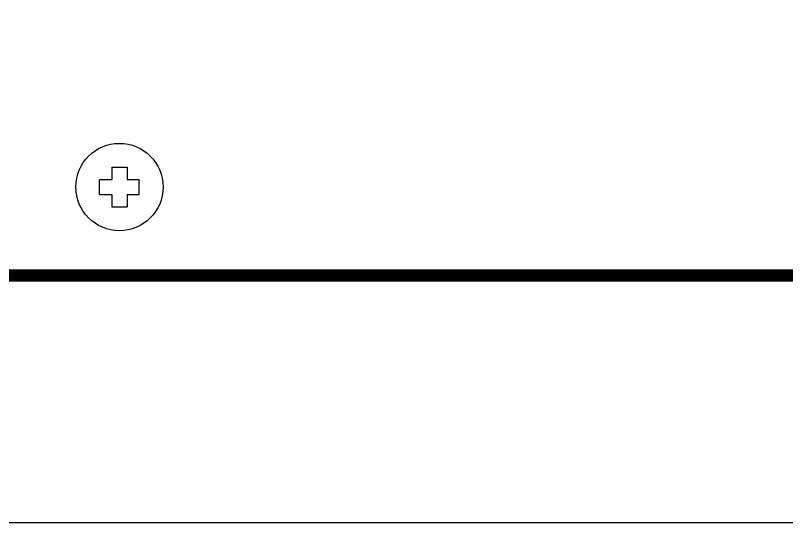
# Model space of a CAD drawing. Extents: x 1.8 to 21.6, y 5 to 12.
# Drawn here: x 11.409 to 13.938, y 5.39 to 7.052 of the extents above; entities that cross this region are included whole.
import ezdxf

# ---------------------------------------------------------------- set-up
doc = ezdxf.new("R2010")
doc.units = 0
doc.header["$MEASUREMENT"] = 0
doc.layers.get('0').update_dxf_attribs({"linetype": 'CONTINUOUS'})

msp = doc.modelspace()

# ---------------------------------------------------------------- linework, layer by layer
for p, q in [((11.725, 6.5551), (11.775, 6.5551)), ((11.725, 6.5551), (11.725, 6.515)), ((11.775, 6.5551), (11.775, 6.515)), ((11.6849, 6.515), (11.725, 6.515)), ((11.6849, 6.465), (11.6849, 6.515)), ((11.775, 6.515), (11.8151, 6.515)), ((11.8151, 6.465), (11.8151, 6.515)), ((11.6849, 6.465), (11.725, 6.465)), ((11.725, 6.465), (11.725, 6.4249)), ((11.775, 6.465), (11.8151, 6.465)), ((11.775, 6.465), (11.775, 6.4249)), ((11.725, 6.4249), (11.775, 6.4249)), ((2.15, 5.39), (21.35, 5.39))]:
    msp.add_line(p, q)
at = {"const_width": 0.04}
msp.add_lwpolyline([(20.49, 6.28), (20.49, 11.15, 0.414214), (20.41, 11.23), (3.09, 11.23, 0.414214), (3.01, 11.15), (3.01, 6.28, 0.414214), (3.09, 6.2), (20.41, 6.2, 0.414214)], format="xyb", close=True, dxfattribs=at)
msp.add_circle((11.75, 6.49), 0.1432)

doc.saveas('drawing.dxf')
